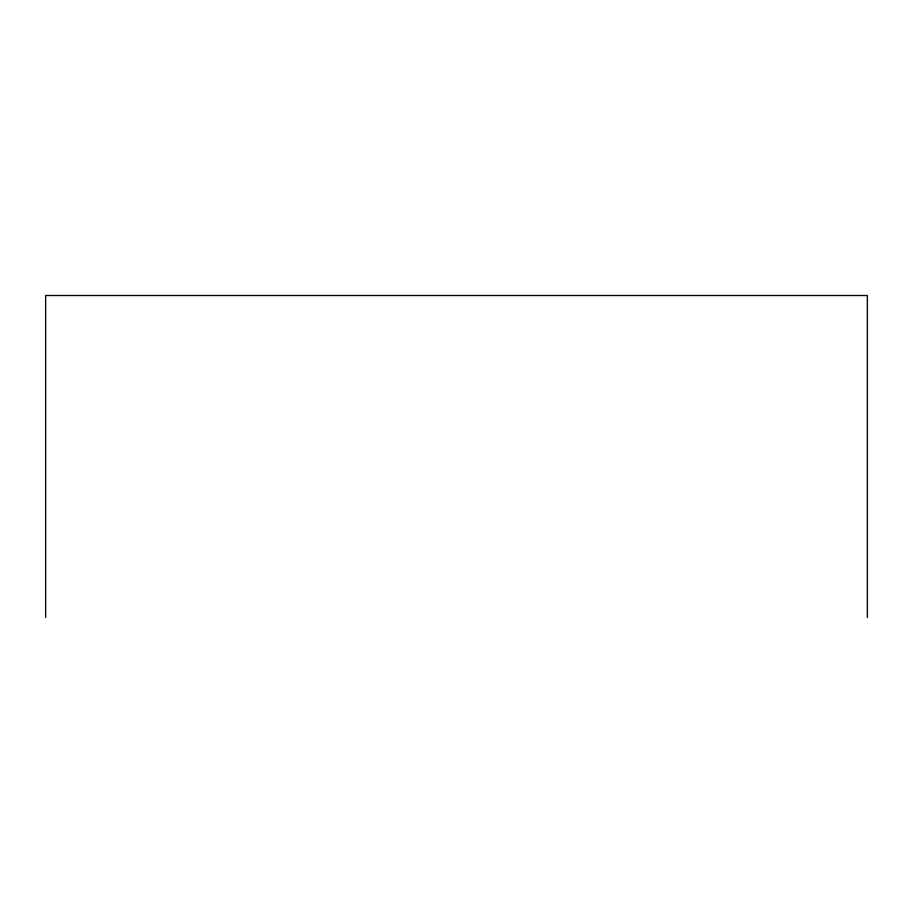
<?xml version="1.0" encoding="UTF-8"?>
<svg xmlns="http://www.w3.org/2000/svg" width="913" height="913" viewBox="0 0 913 913"><rect width="100%" height="100%" fill="white"/><g stroke="black" fill="none" stroke-linecap="round" stroke-linejoin="round"><path stroke-width="1.37" d="M867.35 617.496L867.35 295.504L45.65 295.504L45.65 617.496"/></g></svg>
